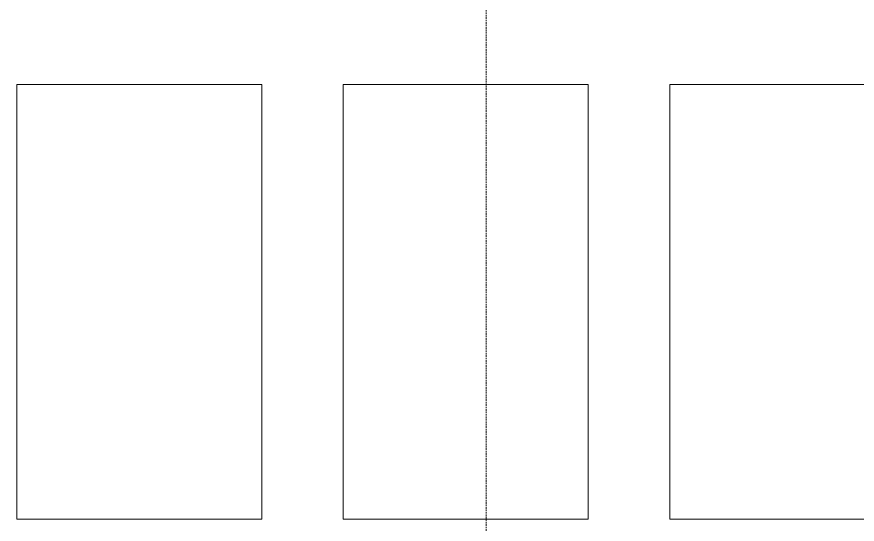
# Model space of a CAD drawing. Header units: millimetres. Extents: x -794326 to -715748, y -17796 to 22353.
# Drawn here: x -777657 to -776628, y 7255 to 7877 of the extents above; entities that cross this region are included whole.
import ezdxf

# ---------------------------------------------------------------- set-up
doc = ezdxf.new("R2010")
doc.units = ezdxf.units.MM
doc.linetypes.add('DPA_Hidden 50', pattern=[3, 2, -1])
doc.layers.add('A-DETL', color=1, linetype='Continuous', lineweight=70)
doc.layers.add('A-GLAZ-CURT', color=2, linetype='Continuous', lineweight=9)

# ---------------------------------------------------------------- blocks, each defined once
blk = doc.blocks.new('DPA_CP_Metal Ceiling Panel - Vertical Panel with Gap-10984940-4282-01 ENLARGED LOWER PLATFORM LEVEL - REFLECTED CEILING PLAN - SHEET 3')
at = {"layer": 'A-GLAZ-CURT'}
for p, q in [((-775657.4, 7794), (-775657.4, 7261.5)), ((-775357.4, 7794), (-775657.4, 7794)), ((-775357.4, 7794), (-775657.4, 7794)), ((-775657.4, 7794), (-775657.4, 7261.5)), ((-775657.4, 7261.5), (-775657.4, 7794)), ((-775657.4, 7794), (-775357.4, 7794)), ((-775357.4, 7794), (-775357.4, 7261.5)), ((-775357.4, 7261.5), (-775357.4, 7794)), ((-775357.4, 7794), (-775357.4, 7261.5)), ((-775357.4, 7261.5), (-775657.4, 7261.5)), ((-775657.4, 7261.5), (-775357.4, 7261.5)), ((-775357.4, 7261.5), (-775657.4, 7261.5))]:
    blk.add_line(p, q, dxfattribs=at)

msp = doc.modelspace()

# ---------------------------------------------------------------- linework, layer by layer
at = {"layer": 'A-DETL', "color": 55, "linetype": 'DPA_Hidden 50', "lineweight": 9}
msp.add_line((-777082.4, 7112.2), (-777082.4, 11694), dxfattribs=at)

# ---------------------------------------------------------------- block references
at = {"layer": 'A-GLAZ-CURT'}
for p in [(-2000, 0), (-1600, 0), (-1200, 0)]:
    msp.add_blockref('DPA_CP_Metal Ceiling Panel - Vertical Panel with Gap-10984940-4282-01 ENLARGED LOWER PLATFORM LEVEL - REFLECTED CEILING PLAN - SHEET 3', p, dxfattribs=at)

doc.saveas('drawing.dxf')
